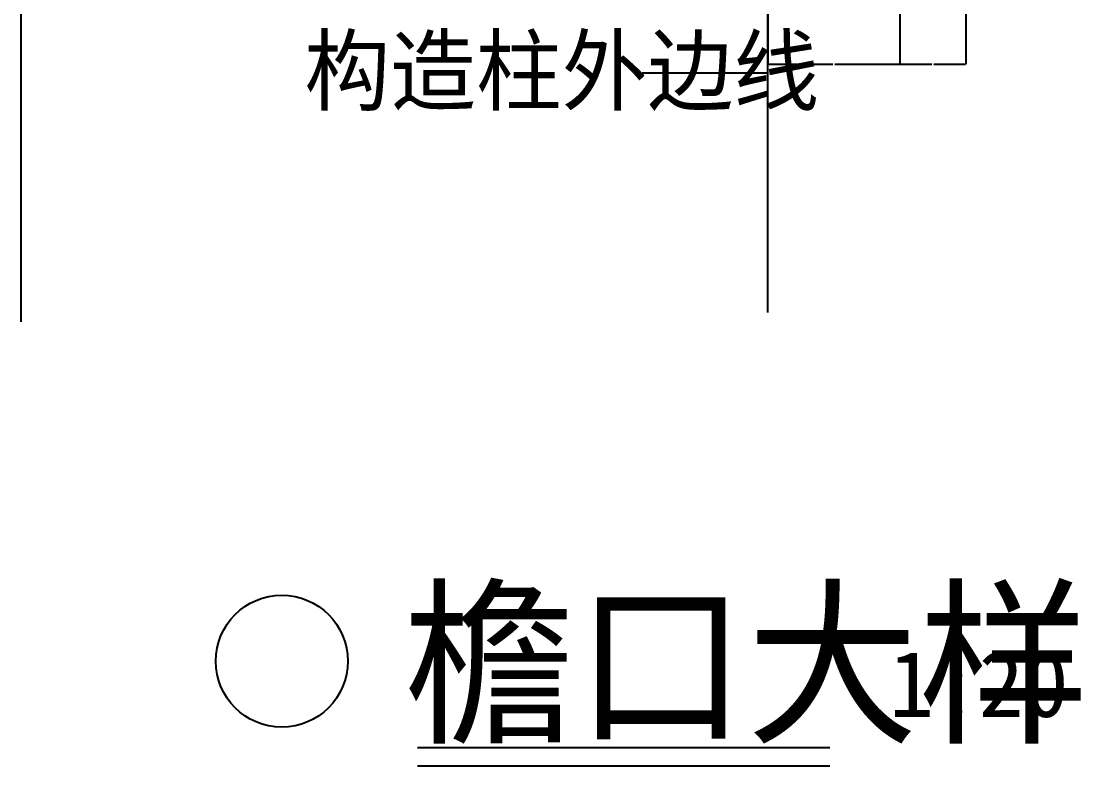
# Model space of a CAD drawing. Header units: metres. Extents: x -3883 to -1346, y 7082 to 10301.
# Drawn here: x -3839 to -2233, y 7082 to 8210 of the extents above; entities that cross this region are included whole.
import ezdxf

# ---------------------------------------------------------------- set-up
doc = ezdxf.new("R2010")
doc.units = ezdxf.units.M
for name, color, linetype in [('LM', 141, 'Continuous'), ('PUB_DIM', 3, 'Continuous'), ('PUB_TEXT', 7, 'Continuous'), ('S_DOTE', 1, 'Continuous'), ('S_OTHER', 7, 'Continuous')]:
    doc.layers.add(name, color=color, linetype=linetype)
doc.dimstyles.get("Standard").update_dxf_attribs({"dimtxt": 2.5, "dimasz": 2.5, "dimexe": 1.25, "dimexo": 0.625, "dimtad": 1, "dimcen": 2.5, "dimazin": 3, "dimtfac": 1, "dimtmove": 0, "dimatfit": 3})

# ---------------------------------------------------------------- blocks, each defined once
blk = doc.blocks.new('*D5')
for p, q in [((-2707.64, 8265.21), (-2707.64, 8144.88)), ((-2507.64, 8265.21), (-2507.64, 8144.88)), ((-2707.39, 8144.88), (-2609.14, 8144.88)), ((-2606.14, 8144.88), (-2507.89, 8144.88))]:
    blk.add_line(p, q)
at = {"layer": 'Defpoints'}
for p in [(-2707.64, 8265.21), (-2507.64, 8265.21), (-2707.64, 8144.88)]:
    blk.add_point(p, dxfattribs=at)
at = {"layer": 'PUB_DIM', "insert": (-2607.64, 8144.88), "char_height": 1, "attachment_point": 5}
blk.add_mtext('200', dxfattribs=at)
blk = doc.blocks.new('*D6')
for p, q in [((-2507.64, 8265.21), (-2507.64, 8144.88)), ((-2407.64, 8265.21), (-2407.64, 8144.88)), ((-2507.39, 8144.88), (-2459.14, 8144.88)), ((-2456.14, 8144.88), (-2407.89, 8144.88))]:
    blk.add_line(p, q)
at = {"layer": 'Defpoints'}
for p in [(-2507.64, 8265.21), (-2407.64, 8265.21), (-2507.64, 8144.88)]:
    blk.add_point(p, dxfattribs=at)
at = {"layer": 'PUB_DIM', "insert": (-2457.64, 8144.88), "char_height": 1, "attachment_point": 5}
blk.add_mtext('100', dxfattribs=at)

msp = doc.modelspace()

# ---------------------------------------------------------------- linework, layer by layer
at = {"layer": 'LM'}
msp.add_line((-2898.14, 8131.99), (-2707.64, 8131.99), dxfattribs=at)
for points in [[(-3238.12, 7109.58), (-2613.55, 7109.58)], [(-3238.12, 7081.58), (-2613.55, 7081.58)]]:
    msp.add_lwpolyline(points, dxfattribs=at)
msp.add_circle((-3443.95, 7240.13), 100, dxfattribs=at)
at = {"layer": 'S_DOTE'}
msp.add_line((-2707.64, 7768.66), (-2707.64, 8965.18), dxfattribs=at)
at = {"layer": 'S_OTHER'}
msp.add_line((-3838.73, 7754.22), (-3838.73, 8967.19), dxfattribs=at)

# ---------------------------------------------------------------- texts
at = {"layer": 'PUB_TEXT'}
for s, height, p in [('构造柱外边线', 100, (-3409.77, 8084.97)), ('檐口大样', 200, (-3259.59, 7136.52)), ('1:20', 100, (-2523.93, 7155.63))]:
    msp.add_text(s, height=height, dxfattribs=at).set_placement(p)

# ---------------------------------------------------------------- dimensions: what is measured, and where the dimension line sits
at = {"layer": 'PUB_DIM'}
for base, p1, p2, picture, middle in [((-2707.64, 8144.88), (-2707.64, 8265.21), (-2507.64, 8265.21), '*D5', (-2607.64, 8144.88)), ((-2507.64, 8144.88), (-2507.64, 8265.21), (-2407.64, 8265.21), '*D6', (-2457.64, 8144.88))]:
    dim = msp.add_linear_dim(base=base, p1=p1, p2=p2, dimstyle='Standard', dxfattribs=at)
    dim.commit()
    dim.dimension.update_dxf_attribs({"geometry": picture, "text_midpoint": middle})

doc.saveas('drawing.dxf')
